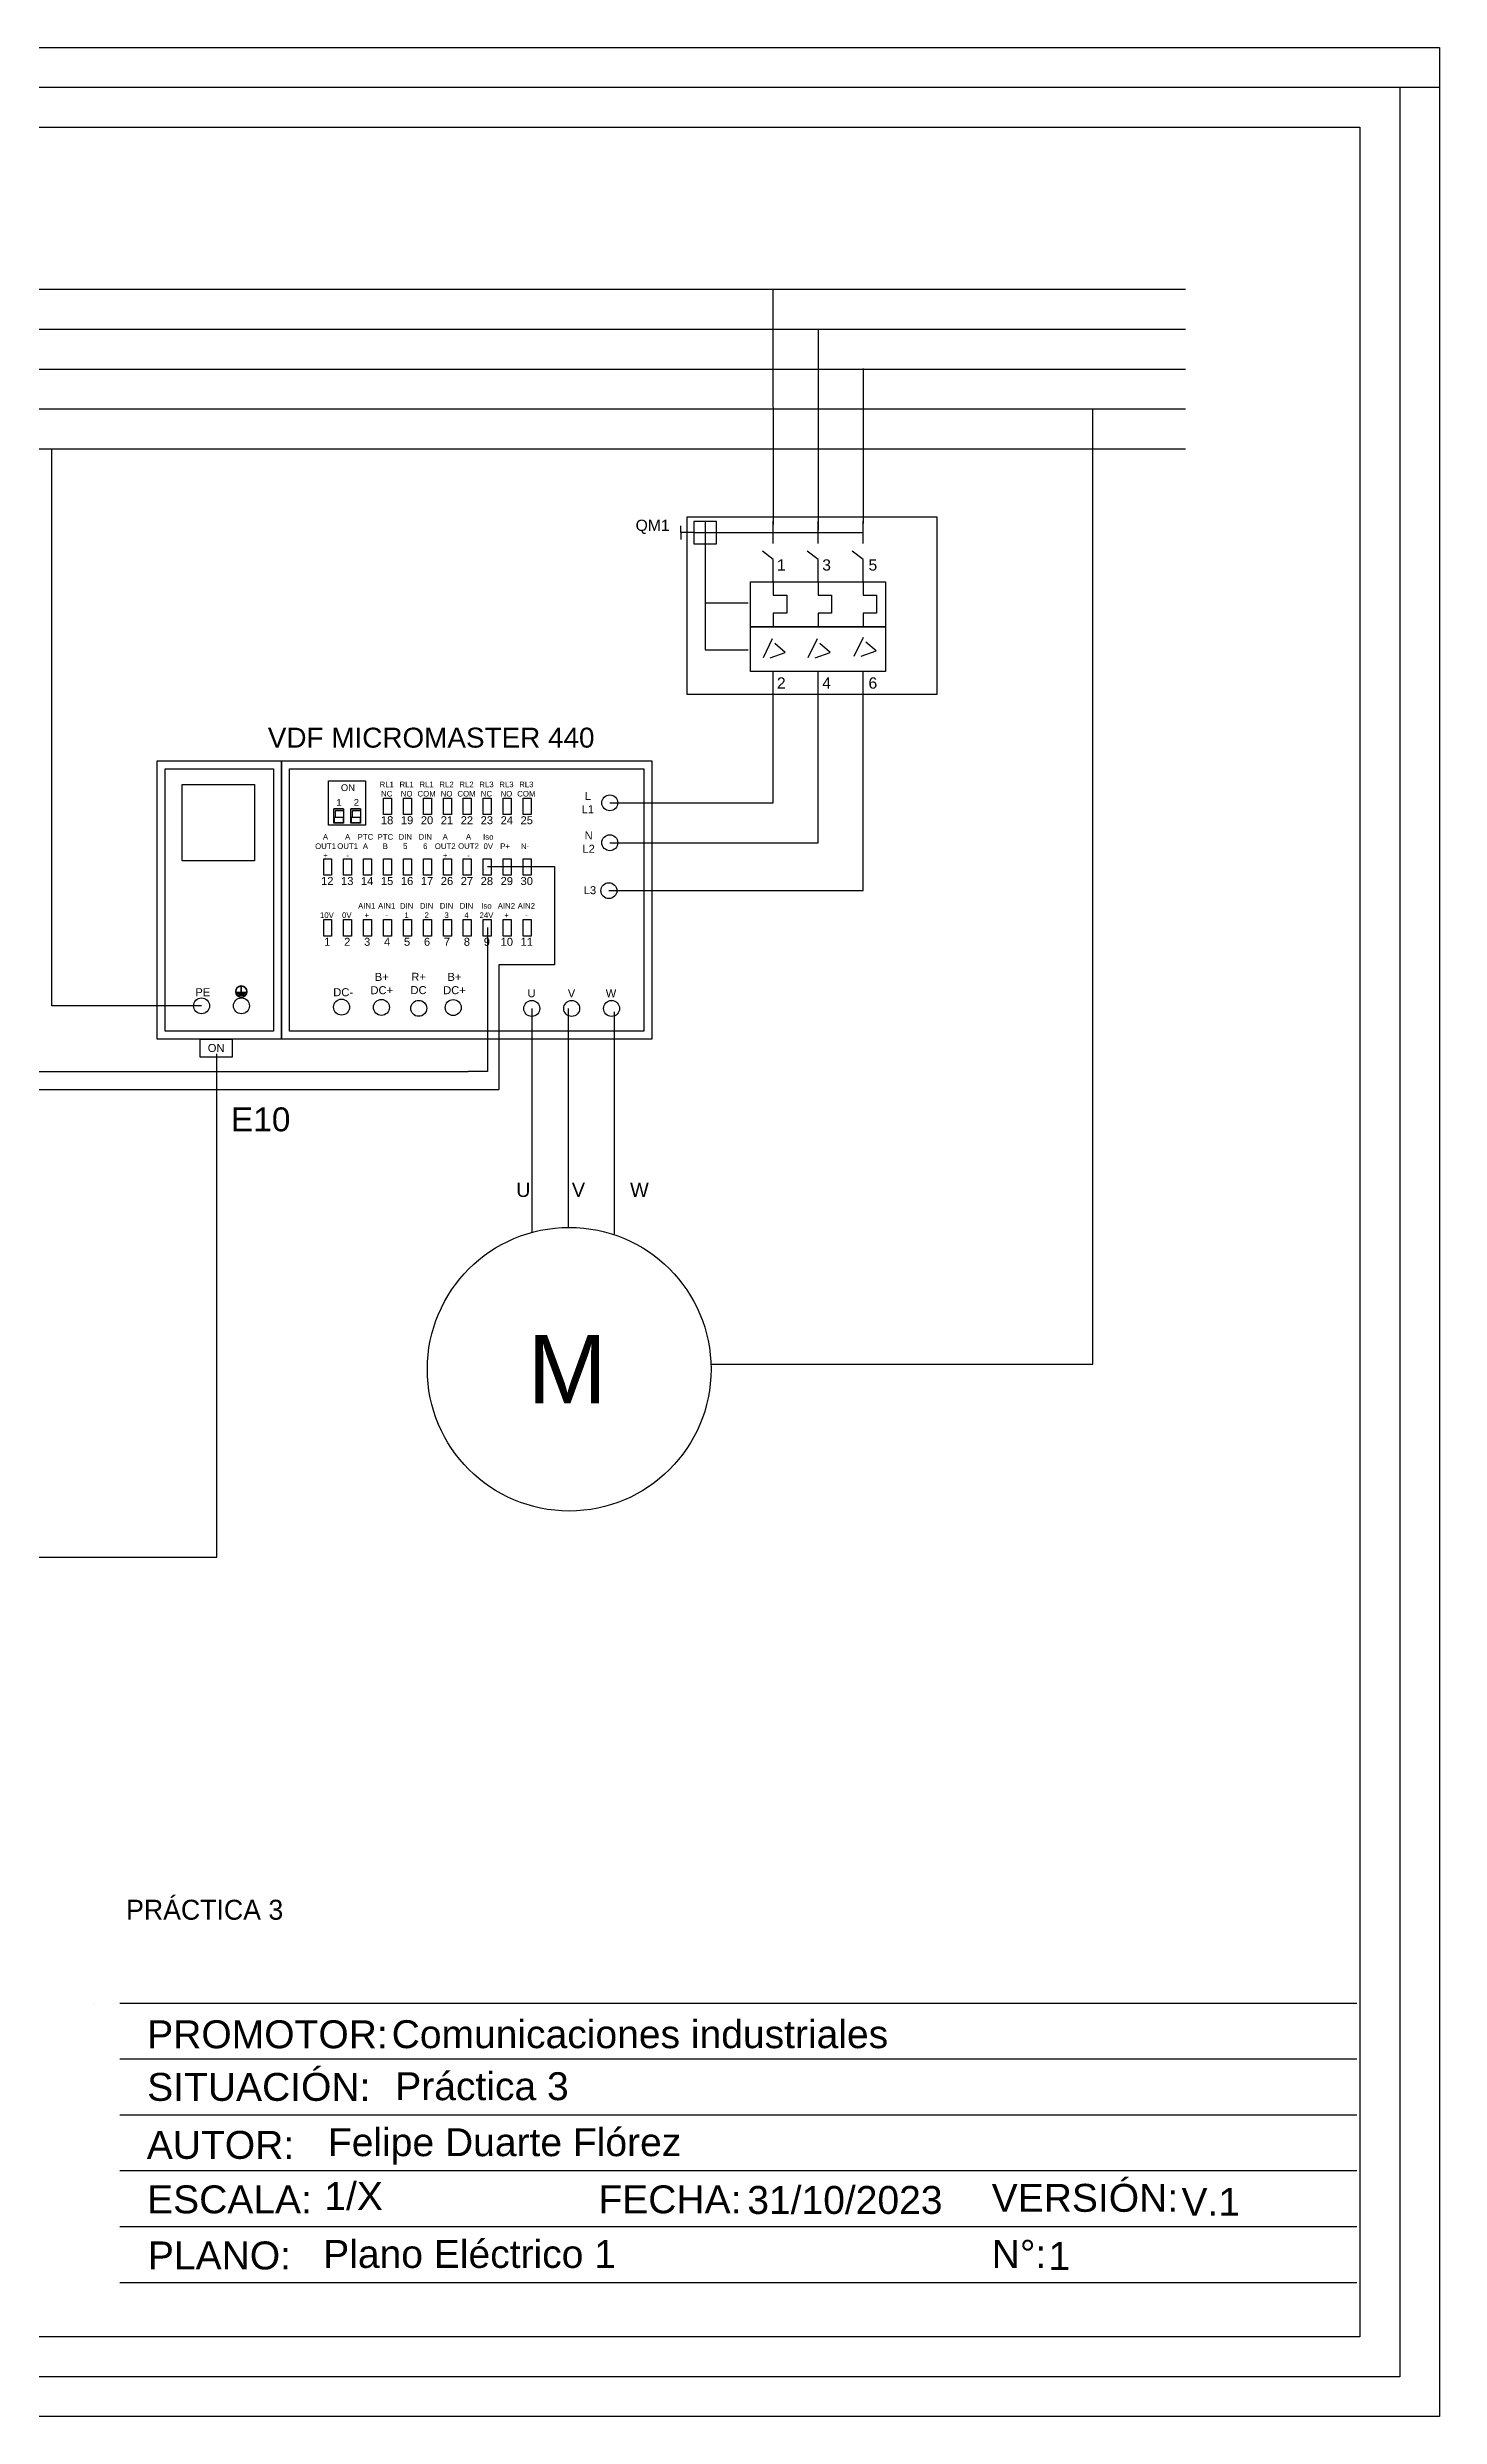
# Model space of a CAD drawing. Header units: millimetres. Extents: x 2963 to 6481, y 2434 to 4813.
# Drawn here: x 3208.3 to 3382.7, y 2433.8 to 2730.8 of the extents above; entities that cross this region are included whole.
import ezdxf
from ezdxf.enums import TextEntityAlignment as Align

# ---------------------------------------------------------------- set-up
doc = ezdxf.new("R2018")
doc.units = ezdxf.units.MM
doc.styles.get("Standard").update_dxf_attribs({"font": 'arial.ttf'})

# ---------------------------------------------------------------- blocks, each defined once
blk = doc.blocks.new('cajetin')
for p, q in [((-5, 292), (0, 292)), ((-168.72, 51.79), (-168.72, 51.79)), ((-10.39, 51.79), (-165.39, 51.79)), ((-10.39, 44.79), (-165.39, 44.79)), ((-10.39, 37.79), (-165.39, 37.79)), ((-10.39, 30.79), (-165.39, 30.79)), ((-10.39, 23.79), (-165.39, 23.79)), ((-10.39, 16.79), (-165.39, 16.79))]:
    blk.add_line(p, q)
blk.add_lwpolyline([(-420, 297), (0, 297), (0, 0), (-420, 0), (-420, 297)])
for points in [[(-415, 292), (-5, 292), (-5, 5), (-415, 5)], [(-410, 287), (-10, 287), (-10, 10), (-410, 10)]]:
    blk.add_lwpolyline(points, close=True)
at = {"char_height": 3.5, "attachment_point": 4}
for s, insert in [('PROMOTOR:', (-161.98, 47.9)), ('SITUACIÓN:', (-161.98, 41.31)), ('AUTOR:', (-162.03, 34.04)), ('VERSIÓN:', (-56.14, 27.4)), ('ESCALA:', (-161.99, 27.21)), ('FECHA:', (-105.43, 27.21)), ('PLANO:', (-161.89, 20.18)), ('N°:', (-56.14, 20.4))]:
    blk.add_mtext_dynamic_manual_height_columns(s, width=45.7648, gutter_width=12.5, heights=[0], dxfattribs=dict(at, insert=insert))
at = {"lineweight": 30, "flags": 104}
blk.add_attdef('NOMBRE_PROYECTO', text='', height=5, dxfattribs=at).set_placement((-164.62, 64.79), align=Align.TOP_LEFT)
for tag, p in [('PROMOTOR', (-131.33, 47.94)), ('SITUACION', (-130.88, 41.42)), ('AUTOR', (-139.32, 34.4)), ('1/X', (-139.78, 27.64)), ('FECHA', (-86.76, 27.16)), ('V.X', (-32.35, 26.92)), ('NOMBRE_PLANO', (-139.91, 20.39)), ('X', (-49.03, 20.14))]:
    blk.add_attdef(tag, text='', height=3.5).set_placement(p, align=Align.MIDDLE_LEFT)
blk = doc.blocks.new('DP2')
for points in [[(-3.61, -0.34), (-1.43, -0.34), (-1.43, -2.95), (-3.61, -2.95)], [(-3.29, -1.99), (-2.72, -1.99), (-2.72, -2.83), (-3.29, -2.83)], [(-3.29, -1.99), (-2.72, -1.99), (-2.72, -1.99), (-3.29, -1.99)], [(-2.73, -2.49), (-3.28, -2.49), (-3.28, -2.79), (-2.73, -2.79)], [(-2.29, -1.99), (-1.72, -1.99), (-1.72, -2.83), (-2.29, -2.83)], [(-2.29, -1.99), (-1.72, -1.99), (-1.72, -1.99), (-2.29, -1.99)], [(-1.73, -2.49), (-2.28, -2.49), (-2.28, -2.79), (-1.73, -2.79)]]:
    blk.add_lwpolyline(points, close=True)
for points in [[(-3.2, -2.49), (-3.2, -2.09), (-2.72, -2.09)], [(-3.2, -2.83), (-3.2, -2.79)], [(-2.2, -2.49), (-2.2, -2.09), (-1.72, -2.09)], [(-2.2, -2.83), (-2.2, -2.79)]]:
    blk.add_lwpolyline(points)
at = {"char_height": 0.4, "attachment_point": 1}
for s, insert in [('ON', (-2.88, -0.54)), ('1', (-3.14, -1.41)), ('2', (-2.12, -1.41))]:
    blk.add_mtext_dynamic_manual_height_columns(s, width=0.4, gutter_width=12.5, heights=[0], dxfattribs=dict(at, insert=insert))
blk = doc.blocks.new('MOTOR')
blk.add_circle((0, 0), 35.91)
for s, width, insert, char_height, attachment_point in [('U', 9.7921, (-13.43, 47.21), 3.59, 1), ('V', 9.7921, (0.67, 47.21), 3.59, 1), ('W', 9.7921, (15.41, 47.21), 3.59, 1), ('M', 11.222, (-0.5, 0), 17.24, 5)]:
    blk.add_mtext_dynamic_manual_height_columns(s, width=width, gutter_width=17.96, heights=[0], dxfattribs=dict(insert=insert, char_height=char_height, attachment_point=attachment_point))
blk = doc.blocks.new('QM (1)')
for p, q in [((-57.07, 35.95), (-57.07, 37.45)), ((-51.67, 38.46), (-51.67, 33.46)), ((-36.5, 33.51), (-36.5, 38.51)), ((-26.5, 33.51), (-26.5, 38.51)), ((-16.5, 33.51), (-16.5, 38.51)), ((-54.16, 35.95), (-57.07, 35.95)), ((-57.07, 35.95), (-57.07, 34.45)), ((-54.16, 35.95), (-49.16, 35.95)), ((-51.67, 33.46), (-51.67, 9.88)), ((-49.16, 35.95), (-16.59, 35.95)), ((-36.5, 30), (-38.91, 31.79)), ((-38.91, 31.79), (-38.91, 31.79)), ((-26.5, 30), (-28.91, 31.79)), ((-16.5, 30), (-18.91, 31.79)), ((-36.5, 25), (-36.5, 30)), ((-26.5, 25), (-26.5, 30)), ((-16.5, 25), (-16.5, 30)), ((-36.5, 25), (-36.5, 22)), ((-36.5, 22), (-33.5, 22)), ((-33.5, 22), (-33.5, 18)), ((-26.5, 25), (-26.5, 22)), ((-26.5, 22), (-23.5, 22)), ((-23.5, 22), (-23.5, 18)), ((-16.5, 25), (-16.5, 22)), ((-16.5, 22), (-13.5, 22)), ((-13.5, 22), (-13.5, 18)), ((-51.67, 20.3), (-42.04, 20.3)), ((-33.5, 18), (-36.5, 18)), ((-36.5, 18), (-36.5, 15)), ((-23.5, 18), (-26.5, 18)), ((-26.5, 18), (-26.5, 15)), ((-13.5, 18), (-16.5, 18)), ((-16.5, 18), (-16.5, 15)), ((-38.7, 8.13), (-36.64, 12.38)), ((-33.82, 9.27), (-36.12, 11.23)), ((-28.7, 8.13), (-26.64, 12.38)), ((-23.82, 9.27), (-26.12, 11.23)), ((-18.45, 8.46), (-16.4, 12.71)), ((-13.58, 9.61), (-15.87, 11.57)), ((-51.67, 9.88), (-42.04, 9.88)), ((-37.17, 8.08), (-33.82, 9.27)), ((-27.17, 8.08), (-23.82, 9.27)), ((-16.92, 8.42), (-13.58, 9.61)), ((-36.5, 0), (-36.5, 5)), ((-26.5, 0), (-26.5, 5)), ((-16.5, 0), (-16.5, 5))]:
    blk.add_line(p, q)
for points in [[(-55.7, 39.36), (-55.7, 0), (0, 0), (0, 39.36), (-55.7, 39.36)], [(-54.16, 38.46), (-54.16, 33.46), (-49.16, 33.46), (-49.16, 38.46), (-54.16, 38.46)], [(-41.54, 25), (-11.54, 25), (-11.54, 15), (-41.54, 15), (-41.54, 25)], [(-41.54, 15), (-11.54, 15), (-11.54, 5), (-41.54, 5), (-41.54, 15)]]:
    blk.add_lwpolyline(points)
at = {"char_height": 2.5, "attachment_point": 1}
for s, width, insert in [('QM1', 8.5664, (-67.13, 38.83)), ('1', 2.2878, (-35.68, 30)), ('3', 2.2878, (-25.59, 30)), ('5', 2.2878, (-15.29, 30)), ('2', 2.2878, (-35.68, 3.72)), ('4', 2.2878, (-25.59, 3.72)), ('6', 2.2878, (-15.29, 3.72))]:
    blk.add_mtext_dynamic_manual_height_columns(s, width=width, gutter_width=12.5, heights=[0], dxfattribs=dict(at, insert=insert))

msp = doc.modelspace()

# ---------------------------------------------------------------- linework, layer by layer
for p, q in [((2990.89, 2700.44), (3350.91, 2700.44)), ((3299.19, 2700.33), (3299.22, 2670.93)), ((2990.89, 2695.44), (3350.91, 2695.44)), ((3304.87, 2695.45), (3304.87, 2670.25)), ((2990.89, 2690.44), (3350.91, 2690.44)), ((3310.5, 2690.49), (3310.5, 2671.07)), ((3299.24, 2636.06), (3299.23, 2649.69)), ((3304.86, 2631.06), (3304.86, 2649.69)), ((3310.49, 2625.05), (3310.49, 2649.69)), ((3278.75, 2636.06), (3299.24, 2636.06)), ((3278.75, 2631.06), (3304.86, 2631.06)), ((3278.63, 2625.05), (3310.49, 2625.05)), ((3268.97, 2610.28), (3268.97, 2582.22)), ((3273.51, 2610.28), (3273.51, 2582.84)), ((3279.3, 2609.87), (3279.3, 2581.93))]:
    msp.add_line(p, q)
at = {"color": 3}
for p, q in [((2990.89, 2685.44), (3350.91, 2685.44)), ((3339.27, 2565.69), (3339.27, 2685.44)), ((3291.42, 2565.69), (3339.27, 2565.69))]:
    msp.add_line(p, q, dxfattribs=at)
at = {"color": 15}
for p, q in [((2990.89, 2680.44), (3350.91, 2680.44)), ((3208.8, 2610.61), (3208.8, 2680.44)), ((3227.58, 2610.61), (3208.8, 2610.61))]:
    msp.add_line(p, q, dxfattribs=at)
at = {"color": 5}
for p, q in [((3263.4, 2628.06), (3271.82, 2628.06)), ((3271.82, 2628.06), (3271.82, 2615.74)), ((3271.82, 2615.74), (3264.85, 2615.74)), ((3264.85, 2615.74), (3264.85, 2600.14)), ((3069.31, 2600.14), (3246.31, 2600.14)), ((3246.31, 2600.14), (3264.85, 2600.14))]:
    msp.add_line(p, q, dxfattribs=at)
at = {"color": 11}
for p, q in [((3263.4, 2620.44), (3263.4, 2602.39)), ((3067.06, 2602.37), (3260.98, 2602.37)), ((3263.4, 2602.39), (3260.98, 2602.37))]:
    msp.add_line(p, q, dxfattribs=at)
at = {"lineweight": 35, "ltscale": 2}
for p, q in [((3231.91, 2612.28), (3233.2, 2612.28)), ((3232.03, 2612.12), (3233.07, 2612.12)), ((3232.2, 2611.96), (3232.94, 2611.96)), ((3232.54, 2613.04), (3232.54, 2611.96))]:
    msp.add_line(p, q, dxfattribs=at)
at = {"color": 6}
for p, q in [((3229.49, 2541.51), (3229.49, 2604.59)), ((3143.17, 2541.51), (3229.49, 2541.51))]:
    msp.add_line(p, q, dxfattribs=at)
for points in [[(3222.02, 2641.33), (3237.6, 2641.33), (3237.6, 2606.43), (3222.02, 2606.43)], [(3223.02, 2640.33), (3236.6, 2640.33), (3236.6, 2607.43), (3223.02, 2607.43)], [(3237.6, 2641.33), (3284.02, 2641.33), (3284.02, 2606.42), (3237.6, 2606.42)], [(3238.6, 2640.33), (3283.02, 2640.33), (3283.02, 2607.42), (3238.6, 2607.42)], [(3225.15, 2638.34), (3234.23, 2638.34), (3234.23, 2628.8), (3225.15, 2628.8)], [(3250.39, 2636.65), (3251.39, 2636.65), (3251.39, 2634.6), (3250.39, 2634.6)], [(3252.89, 2636.65), (3253.89, 2636.65), (3253.89, 2634.6), (3252.89, 2634.6)], [(3255.39, 2636.65), (3256.39, 2636.65), (3256.39, 2634.6), (3255.39, 2634.6)], [(3257.89, 2636.65), (3258.89, 2636.65), (3258.89, 2634.6), (3257.89, 2634.6)], [(3260.39, 2636.65), (3261.39, 2636.65), (3261.39, 2634.6), (3260.39, 2634.6)], [(3262.89, 2636.65), (3263.89, 2636.65), (3263.89, 2634.6), (3262.89, 2634.6)], [(3265.39, 2636.65), (3266.39, 2636.65), (3266.39, 2634.6), (3265.39, 2634.6)], [(3267.89, 2636.65), (3268.89, 2636.65), (3268.89, 2634.6), (3267.89, 2634.6)], [(3242.89, 2629.03), (3243.89, 2629.03), (3243.89, 2626.98), (3242.89, 2626.98)], [(3245.39, 2629.03), (3246.39, 2629.03), (3246.39, 2626.98), (3245.39, 2626.98)], [(3247.89, 2629.03), (3248.89, 2629.03), (3248.89, 2626.98), (3247.89, 2626.98)], [(3250.39, 2629.03), (3251.39, 2629.03), (3251.39, 2626.98), (3250.39, 2626.98)], [(3252.89, 2629.03), (3253.89, 2629.03), (3253.89, 2626.98), (3252.89, 2626.98)], [(3255.39, 2629.03), (3256.39, 2629.03), (3256.39, 2626.98), (3255.39, 2626.98)], [(3257.89, 2629.03), (3258.89, 2629.03), (3258.89, 2626.98), (3257.89, 2626.98)], [(3260.39, 2629.03), (3261.39, 2629.03), (3261.39, 2626.98), (3260.39, 2626.98)], [(3262.89, 2629.03), (3263.89, 2629.03), (3263.89, 2626.98), (3262.89, 2626.98)], [(3265.39, 2629.03), (3266.39, 2629.03), (3266.39, 2626.98), (3265.39, 2626.98)], [(3267.89, 2629.03), (3268.89, 2629.03), (3268.89, 2626.98), (3267.89, 2626.98)], [(3242.89, 2621.42), (3243.89, 2621.42), (3243.89, 2619.36), (3242.89, 2619.36)], [(3245.39, 2621.42), (3246.39, 2621.42), (3246.39, 2619.36), (3245.39, 2619.36)], [(3247.89, 2621.42), (3248.89, 2621.42), (3248.89, 2619.36), (3247.89, 2619.36)], [(3250.39, 2621.42), (3251.39, 2621.42), (3251.39, 2619.36), (3250.39, 2619.36)], [(3252.89, 2621.42), (3253.89, 2621.42), (3253.89, 2619.36), (3252.89, 2619.36)], [(3255.39, 2621.42), (3256.39, 2621.42), (3256.39, 2619.36), (3255.39, 2619.36)], [(3257.89, 2621.42), (3258.89, 2621.42), (3258.89, 2619.36), (3257.89, 2619.36)], [(3260.39, 2621.42), (3261.39, 2621.42), (3261.39, 2619.36), (3260.39, 2619.36)], [(3262.89, 2621.42), (3263.89, 2621.42), (3263.89, 2619.36), (3262.89, 2619.36)], [(3265.39, 2621.42), (3266.39, 2621.42), (3266.39, 2619.36), (3265.39, 2619.36)], [(3267.89, 2621.42), (3268.89, 2621.42), (3268.89, 2619.36), (3267.89, 2619.36)], [(3227.41, 2606.42), (3231.41, 2606.42), (3231.41, 2604.18), (3227.41, 2604.18)]]:
    msp.add_lwpolyline(points, close=True)
for centre in [(3278.75, 2636.06), (3278.75, 2631.06), (3278.63, 2625.05), (3227.58, 2610.61), (3232.58, 2610.61), (3245.13, 2610.45), (3250.13, 2610.42), (3254.8, 2610.3), (3259.12, 2610.39), (3268.97, 2610.28), (3273.97, 2610.28), (3278.97, 2610.28)]:
    msp.add_circle(centre, 1)
at = {"lineweight": 35, "ltscale": 2}
msp.add_circle((3232.56, 2612.4), 0.7, dxfattribs=at)

# ---------------------------------------------------------------- block references
ref = msp.add_blockref('cajetin', (3382.75, 2433.76))
lines = msp.add_mtext('PRÁCTICA 3', dxfattribs={"insert": (3218.13, 2498.55), "char_height": 2.5, "attachment_point": 1})
ref.add_attrib('NOMBRE_PROYECTO', '', (3218.13, 2498.55), dxfattribs={"flags": 104}).embed_mtext(lines)
ref.add_attrib('PROMOTOR', 'Comunicaciones industriales', dxfattribs={"height": 3.5}).set_placement((3251.41, 2481.7), align=Align.MIDDLE_LEFT)
ref.add_attrib('SITUACION', 'Práctica 3', dxfattribs={"height": 3.5}).set_placement((3251.86, 2475.18), align=Align.MIDDLE_LEFT)
ref.add_attrib('AUTOR', 'Felipe Duarte Flórez', dxfattribs={"height": 3.5}).set_placement((3243.42, 2468.16), align=Align.MIDDLE_LEFT)
ref.add_attrib('1/X', '1/X', dxfattribs={"height": 3.5}).set_placement((3242.97, 2461.4), align=Align.MIDDLE_LEFT)
ref.add_attrib('NOMBRE_PLANO', 'Plano Eléctrico 1', dxfattribs={"height": 3.5}).set_placement((3242.83, 2454.15), align=Align.MIDDLE_LEFT)
ref.add_attrib('FECHA', '31/10/2023', dxfattribs={"height": 3.5}).set_placement((3295.98, 2460.92), align=Align.MIDDLE_LEFT)
ref.add_attrib('V.X', 'V.1', dxfattribs={"height": 3.5}).set_placement((3350.4, 2460.68), align=Align.MIDDLE_LEFT)
ref.add_attrib('X', '1', dxfattribs={"height": 3.5}).set_placement((3333.72, 2453.9), align=Align.MIDDLE_LEFT)
for name, p, xscale, yscale, zscale in [('QM (1)', (3319.78, 2649.69), 0.5630383249927522, 0.5630383249927522, 0.5630383249927522), ('DP2', (3251.16, 2639.53), 2.124858772947418, 2.124858772947418, 2.124858772947418), ('MOTOR', (3273.66, 2565.06), 0.4950782953949768, 0.4950782953949768, 0.4950782953949768)]:
    msp.add_blockref(name, p, dxfattribs=dict(xscale=xscale, yscale=yscale, zscale=zscale))

# ---------------------------------------------------------------- texts
for s, width, heights, insert, char_height, attachment_point in [('VDF MICROMASTER 440', 44.5273, [0], (3235.89, 2645.48), 2.5, 1), ('RL1\\PNC', 2.2363, [0], (3250.79, 2638.72), 0.7, 2), ('RL1\\PNO', 2.2363, [0], (3253.29, 2638.72), 0.7, 2), ('RL1\\PCOM', 2.2363, [0], (3255.79, 2638.72), 0.7, 2), ('RL2\\PNO', 2.2363, [0], (3258.29, 2638.72), 0.7, 2), ('RL2\\PCOM', 2.2363, [0], (3260.79, 2638.72), 0.7, 2), ('RL3\\PNC', 2.2363, [0], (3263.29, 2638.72), 0.7, 2), ('RL3\\PNO', 2.2363, [0], (3265.79, 2638.72), 0.7, 2), ('RL3\\PCOM', 2.2363, [0], (3268.29, 2638.72), 0.7, 2), ('L\\PL1', 2.2363, [0], (3275.99, 2637.43), 1, 2), ('18', 2.2363, [0], (3250.84, 2634.38), 1, 2), ('19', 2.2363, [0], (3253.34, 2634.38), 1, 2), ('20', 2.2363, [0], (3255.84, 2634.38), 1, 2), ('21', 2.2363, [0], (3258.34, 2634.38), 1, 2), ('22', 2.2363, [0], (3260.84, 2634.38), 1, 2), ('23', 2.2363, [0], (3263.34, 2634.38), 1, 2), ('24', 2.2363, [0], (3265.84, 2634.38), 1, 2), ('25', 2.2363, [0], (3268.34, 2634.38), 1, 2), ('A\\POUT1\\P+', 2.2363, [0], (3243.12, 2632.14), 0.7, 2), ('A\\POUT1\\P-', 2.2363, [0], (3245.89, 2632.15), 0.7, 2), ('PTC\\PA', 2.2363, [0], (3248.12, 2632.14), 0.7, 2), ('PTC\\PB', 2.2363, [0], (3250.62, 2632.14), 0.7, 2), ('DIN\\P5', 2.2363, [0], (3253.12, 2632.14), 0.7, 2), ('DIN\\P6', 2.2363, [0], (3255.62, 2632.14), 0.7, 2), ('A\\POUT2\\P+', 2.2363, [0], (3258.12, 2632.14), 0.7, 2), ('A\\POUT2\\P-', 2.2363, [0], (3261.04, 2632.16), 0.7, 2), ('Iso\\P0V', 2.2363, [0], (3263.52, 2632.14), 0.7, 2), ('N\\PL2', 2.0715, [0], (3276.1, 2632.47), 1, 2), ('\\PP+', 2.2363, [0], (3265.62, 2632.14), 0.7, 2), ('\\PN-', 2.2363, [0], (3268.12, 2632.14), 0.7, 2), ('12', 2.2363, [0], (3243.34, 2626.76), 1, 2), ('13', 2.2363, [0], (3245.84, 2626.76), 1, 2), ('14', 2.2363, [0], (3248.34, 2626.76), 1, 2), ('15', 2.2363, [0], (3250.84, 2626.76), 1, 2), ('16', 2.2363, [0], (3253.34, 2626.76), 1, 2), ('17', 2.2363, [0], (3255.84, 2626.76), 1, 2), ('26', 2.2363, [0], (3258.34, 2626.76), 1, 2), ('27', 2.2363, [0], (3260.84, 2626.76), 1, 2), ('28', 2.2363, [0], (3263.34, 2626.76), 1, 2), ('29', 2.2363, [0], (3265.84, 2626.76), 1, 2), ('30', 2.2363, [0], (3268.34, 2626.76), 1, 2), ('L3', 2.2363, [0], (3276.26, 2625.61), 1, 2), ('AIN1\\P+', 2.2363, [0], (3248.29, 2623.49), 0.7, 2), ('AIN1\\P-', 2.2363, [1.87], (3250.79, 2623.49), 0.7, 2), ('DIN\\P1', 2.2363, [0], (3253.29, 2623.49), 0.7, 2), ('DIN\\P2', 2.2363, [0], (3255.79, 2623.49), 0.7, 2), ('DIN\\P3', 2.2363, [0], (3258.29, 2623.49), 0.7, 2), ('DIN\\P4', 2.2363, [0], (3260.79, 2623.49), 0.7, 2), ('Iso\\P24V', 2.2363, [0], (3263.29, 2623.49), 0.7, 2), ('AIN2\\P+', 2.2363, [0], (3265.79, 2623.49), 0.7, 2), ('AIN2\\P-', 2.2363, [0], (3268.29, 2623.49), 0.7, 2), ('\\P10V', 2.2363, [0], (3243.29, 2623.49), 0.7, 2), ('\\P0V', 2.2363, [0], (3245.79, 2623.49), 0.7, 2), ('1', 2.2363, [0], (3243.34, 2619.14), 1, 2), ('2', 2.2363, [0], (3245.84, 2619.14), 1, 2), ('3', 2.2363, [0], (3248.34, 2619.14), 1, 2), ('4', 2.2363, [0], (3250.84, 2619.14), 1, 2), ('5', 2.2363, [0], (3253.34, 2619.14), 1, 2), ('6', 2.2363, [0], (3255.84, 2619.14), 1, 2), ('7', 2.2363, [0], (3258.34, 2619.14), 1, 2), ('8', 2.2363, [0], (3260.84, 2619.14), 1, 2), ('9', 2.2363, [0], (3263.34, 2619.14), 1, 2), ('10', 2.2363, [0], (3265.84, 2619.14), 1, 2), ('11', 2.2363, [0], (3268.34, 2619.14), 1, 2), ('B+\\PDC+', 2.2363, [0], (3250.17, 2614.74), 1, 2), ('R+\\PDC', 2.2363, [0], (3254.78, 2614.75), 1, 2), ('B+\\PDC+', 2.2363, [0], (3259.28, 2614.74), 1, 2), ('PE', 2.2363, [0], (3227.74, 2612.82), 1, 2), ('DC-', 2.2363, [0], (3245.33, 2612.82), 1, 2), ('U', 2.2363, [0], (3268.94, 2612.69), 1, 2), ('V', 2.2363, [0], (3273.95, 2612.69), 1, 2), ('W', 2.2363, [0], (3278.9, 2612.69), 1, 2), ('ON', 2.2363, [0], (3229.41, 2605.83), 1, 2)]:
    msp.add_mtext_dynamic_manual_height_columns(s, width=width, gutter_width=12.5, heights=heights, dxfattribs=dict(insert=insert, char_height=char_height, attachment_point=attachment_point))
at = {"color": 6, "insert": (3231.27, 2597.88), "char_height": 3, "attachment_point": 1}
msp.add_mtext_dynamic_manual_height_columns('E10', width=8.1623, gutter_width=12.5, heights=[0], dxfattribs=at)

doc.saveas('drawing.dxf')
